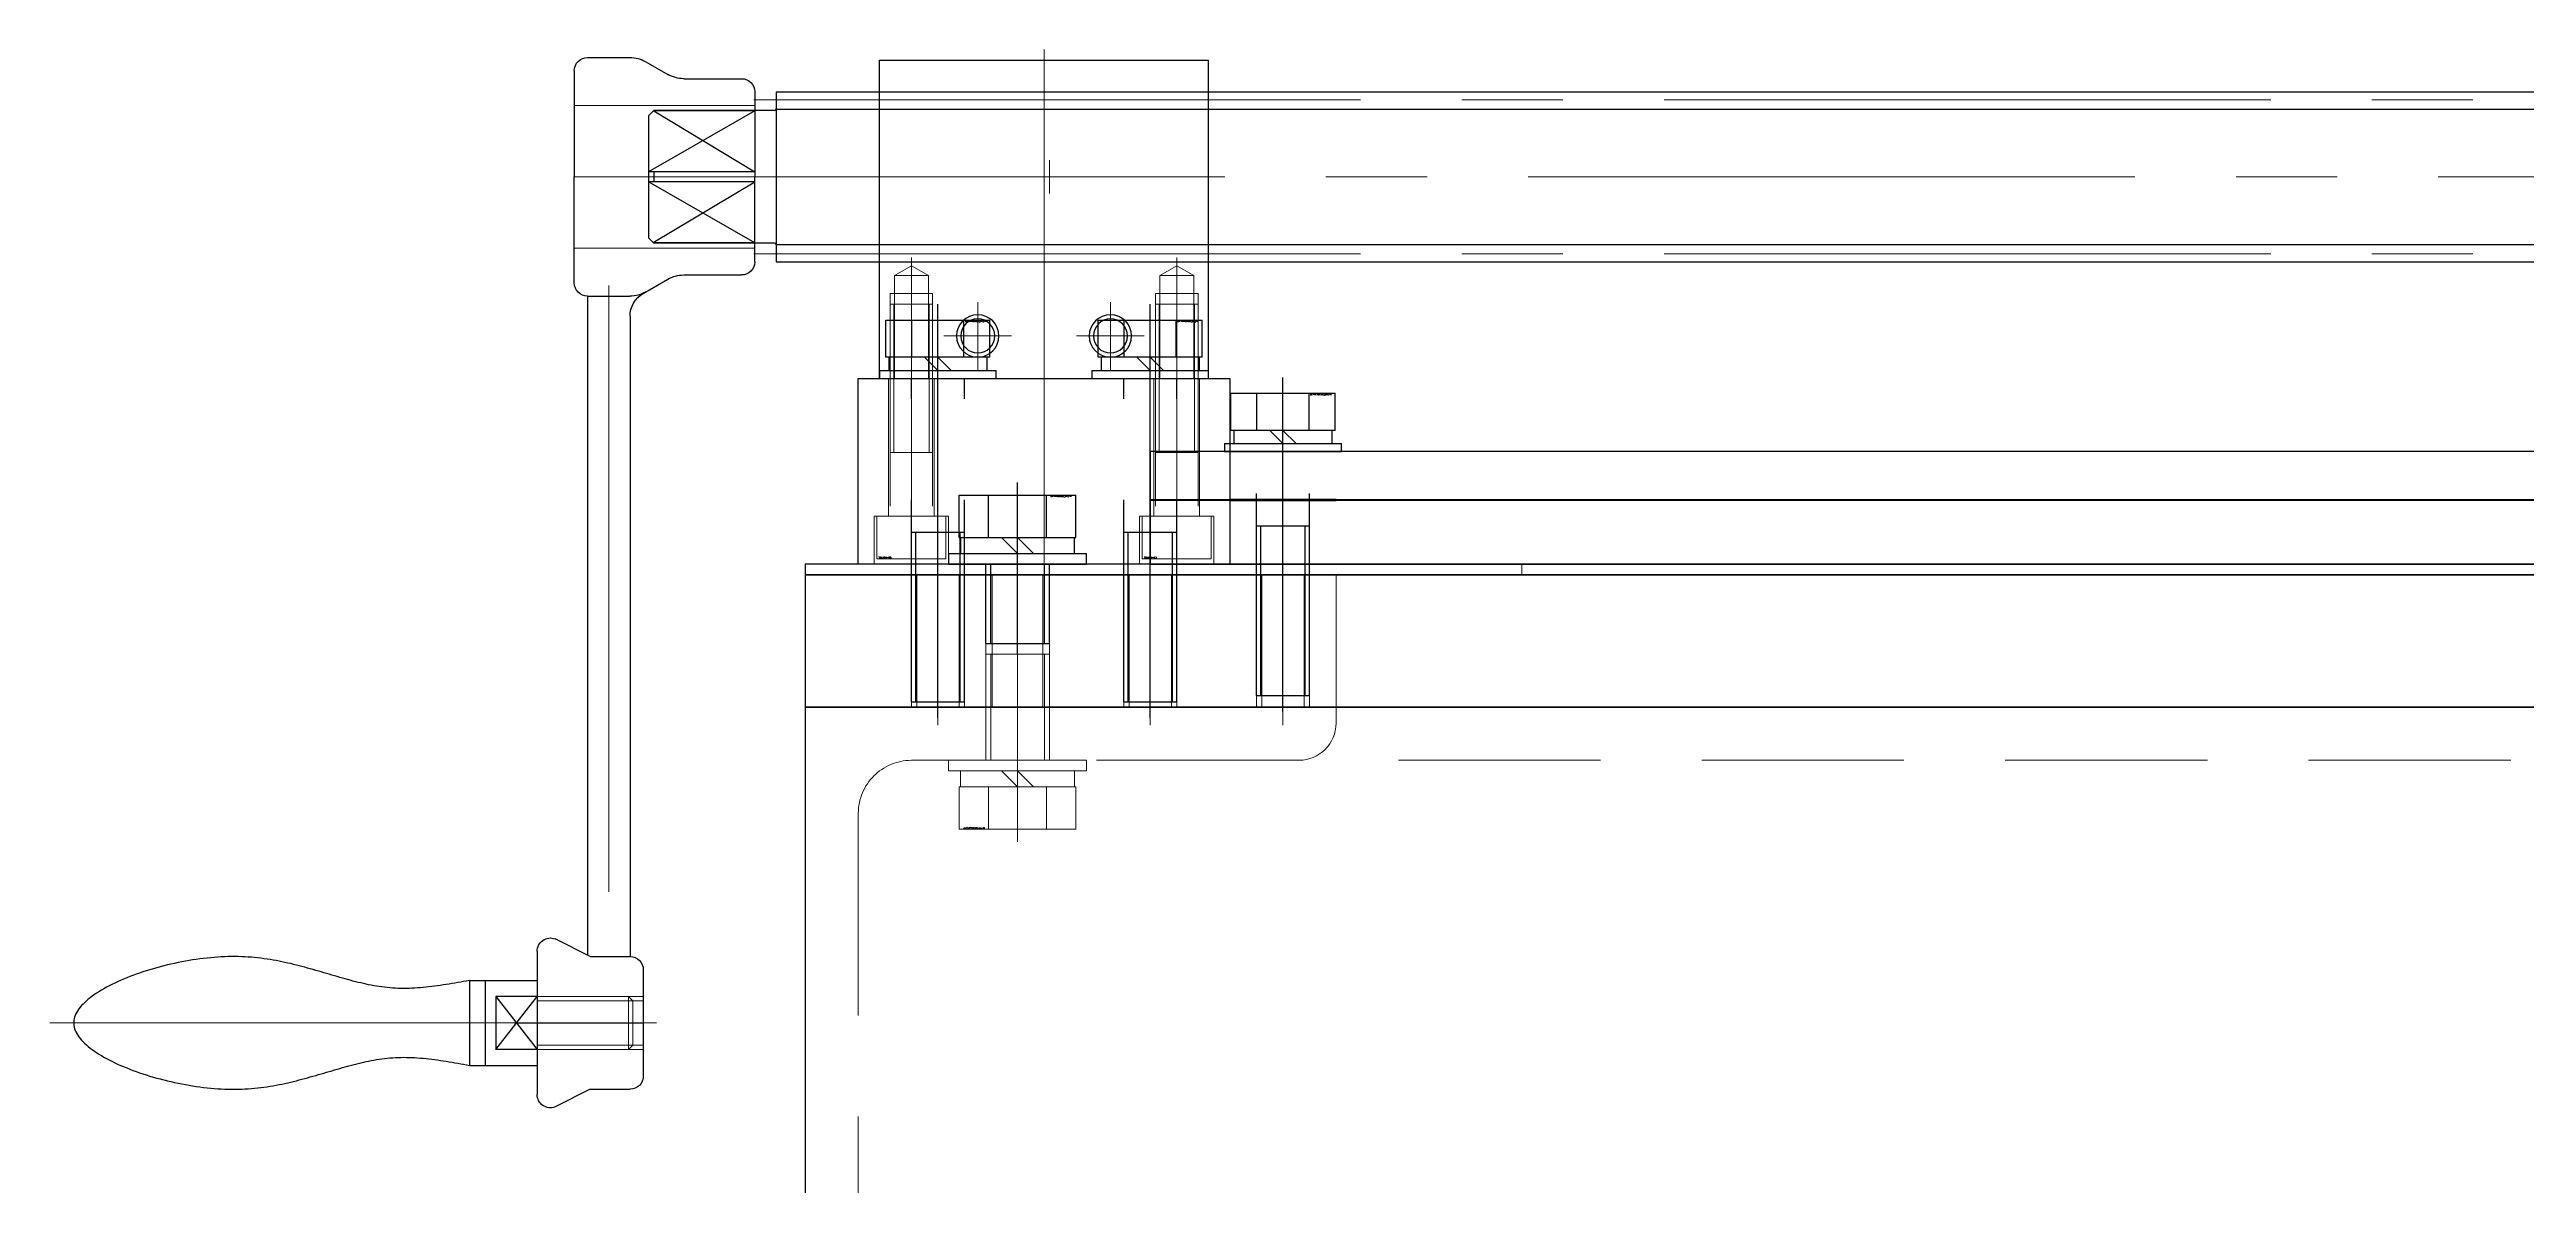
# Model space of a CAD drawing. Header units: millimetres. Extents: x -16130 to 36813, y -8099 to 27484.
# Drawn here: x 22075.5 to 22542.1, y 2218 to 2432.2 of the extents above; entities that cross this region are included whole.
import ezdxf

# ---------------------------------------------------------------- set-up
doc = ezdxf.new("R2010")
doc.units = ezdxf.units.MM
doc.header["$LTSCALE"] = 6
doc.linetypes.add('CENTER2', pattern=[28.575, 19.05, -3.175, 3.175, -3.175])
doc.linetypes.add('HIDDEN', pattern=[9.525, 6.35, -3.175])
doc.layers.add('04_HIDDEN', color=2, linetype='HIDDEN', lineweight=13)
doc.layers.add('05_CENTER', color=4, linetype='CENTER2', lineweight=13)
doc.layers.add('10_DRAFT', color=8, linetype='Continuous', lineweight=0, plot=False)
doc.styles.add('KSS_TXT_L', font='txt.shx', dxfattribs={"height": 3, "bigfont": 'extfont2.shx'})

# ---------------------------------------------------------------- blocks, each defined once
blk = doc.blocks.new('A$C2B834F33_1_1')
at = {"color": 0}
for p, q in [((0, 0), (-100, 0)), ((-100, -3), (-100, 0)), ((0, 0), (0, -100)), ((-93, -10), (-20, -10)), ((-10, -20), (-10, -93)), ((-3, -100), (0, -100))]:
    blk.add_line(p, q, dxfattribs=at)
for centre, radius, start, end in [((-93, -3), 7, 180, 270), ((-20, -20), 10, 0, 90), ((-3, -93), 7, 180, 270)]:
    blk.add_arc(centre, radius, start, end, dxfattribs=at)
blk = doc.blocks.new('A$C59FA16D1_1_1')
at = {"color": 0}
blk.add_lwpolyline([(-1400, 5), (-2750, 5), (-2750, -934), (-1400, -934)], close=True, dxfattribs=at)
at = {"layer": '04_HIDDEN'}
blk.add_line((-1400, -5), (-2657, -5), dxfattribs=at)
at = {"layer": '05_CENTER'}
blk.add_line((-2710, 19.94), (-2710, -20.27), dxfattribs=at)
at = {"layer": '04_HIDDEN', "xscale": -1}
blk.add_blockref('A$C2B834F33_1_1', (-2750, 5), dxfattribs=at)
blk = doc.blocks.new('A$C5D5F10EF_1_1_1')
at = {"color": 0}
blk.add_lwpolyline([(-25, 0), (1345, 0), (1345, 12), (-25, 12)], close=True, dxfattribs=at)
at = {"layer": '05_CENTER'}
blk.add_line((0, -5.17), (0, 17.04), dxfattribs=at)
blk = doc.blocks.new('A$C633B6C2D_1_1')
at = {"color": 0}
blk.add_lwpolyline([(-25, 0), (1345, 0), (1345, 9), (-25, 9)], close=True, dxfattribs=at)
at = {"layer": '05_CENTER'}
blk.add_line((0, -5.17), (0, 14.04), dxfattribs=at)
blk = doc.blocks.new('PCIMRS-10-0.2b_1_1')
at = {"color": 0}
blk.add_lwpolyline([(0, -10), (0.2, -10), (0.2, 10), (0, 10)], close=True, dxfattribs=at)
at = {"layer": '05_CENTER', "color": 0}
for p, q in [((0, 5), (0.2, 5)), ((0, -5), (0.2, -5))]:
    blk.add_line(p, q, dxfattribs=at)
at = {"layer": '10_DRAFT'}
blk.add_line((0, 0), (0.2, 0), dxfattribs=at)
blk = doc.blocks.new('A$C7C5040DC_1_1')
at = {"color": 0, "linetype": 'CENTER2'}
blk.add_line((0, -49), (0, 14), dxfattribs=at)
at = {"color": 0}
for p, q in [((-9.81, 11), (9.81, 11)), ((-9.81, 4), (-9.81, 11)), ((-4.91, 4), (-4.91, 11)), ((4.91, 4), (4.91, 11)), ((9.81, 4), (9.81, 11)), ((-11, 1.5), (11, 1.5)), ((-11, 1.5), (-11, 0)), ((-11, 0), (11, 0)), ((9.81, 4), (-9.81, 4)), ((-9.25, 4), (-9.25, 1.5)), ((0, 1.5), (-2.5, 4)), ((0, 4), (2.5, 1.5)), ((9.25, 1.5), (9.25, 4)), ((11, 0), (11, 1.5))]:
    blk.add_line(p, q, dxfattribs=at)
at = {"color": 0, "linetype": 'HIDDEN'}
for p, q in [((-5, -46), (-5, 0)), ((5, -46), (5, 0)), ((-5, -14), (5, -14)), ((-4.19, -46), (-4.19, -14)), ((4.19, -46), (4.19, -14)), ((-5, -46), (5, -46))]:
    blk.add_line(p, q, dxfattribs=at)
at = {"layer": '10_DRAFT', "style": 'KSS_TXT_L'}
blk.add_text('BT-M10x50L,SW,PW', height=0.3, dxfattribs=at).set_placement((5.16, 10.66))
blk = doc.blocks.new('A$C66333C45_1_1')
for name, p in [('A$C7C5040DC_1_1', (0, 21.2)), ('A$C633B6C2D_1_1', (0, 12.2)), ('A$C5D5F10EF_1_1_1', (0, 0))]:
    blk.add_blockref(name, p)
at = {"color": 4, "rotation": 90}
blk.add_blockref('PCIMRS-10-0.2b_1_1', (0, 12), dxfattribs=at)
blk = doc.blocks.new('A$C59FC4813_1_1_1')
at = {"color": 0}
blk.add_lwpolyline([(150, -30), (1610, -30), (1610, -5), (150, -5)], close=True, dxfattribs=at)
at = {"layer": '04_HIDDEN'}
for p, q in [((184, -30), (184, -5)), ((185.25, -30), (185.25, -5)), ((194.75, -30), (194.75, -5)), ((196, -30), (196, -5)), ((235, -5), (235, -30)), ((236, -5), (236, -30)), ((244, -5), (244, -30)), ((245, -5), (245, -30))]:
    blk.add_line(p, q, dxfattribs=at)
at = {"layer": '05_CENTER'}
for p, q in [((190, -36.08), (190, 1.14)), ((240, -1.61), (240, -33.39))]:
    blk.add_line(p, q, dxfattribs=at)
blk = doc.blocks.new('A$C671645B8_1_1')
at = {"color": 0}
blk.add_lwpolyline([(135, 0), (1595, 0), (1595, 2), (135, 2)], close=True, dxfattribs=at)
at = {"layer": '04_HIDDEN'}
blk.add_line((270, 2), (270, 0), dxfattribs=at)
at = {"layer": '05_CENTER', "color": 9}
for p, q in [((160, -2.71), (160, 4.71)), ((175, -2.71), (175, 4.71)), ((200, -2.71), (200, 4.71))]:
    blk.add_line(p, q, dxfattribs=at)
at = {"layer": '05_CENTER'}
blk.add_line((225, 5.39), (225, -3.39), dxfattribs=at)
blk = doc.blocks.new('A$C437C52AB_1_1')
at = {"color": 0, "linetype": 'CENTER2'}
blk.add_line((0, -17.01), (0, 15.35), dxfattribs=at)
at = {"color": 0}
for p, q in [((-10.97, 13), (10.97, 13)), ((-10.97, 5), (-10.97, 13)), ((-5.48, 5), (-5.48, 13)), ((5.48, 5), (5.48, 13)), ((10.97, 5), (10.97, 13)), ((-10.97, 5), (10.97, 5)), ((-10.75, 5), (-10.75, 2)), ((0, 2), (-3, 5)), ((0, 5), (3, 2)), ((10.75, 2), (10.75, 5)), ((-13, 2), (13, 2)), ((-13, 2), (-13, 0)), ((-13, 0), (13, 0)), ((13, 0), (13, 2))]:
    blk.add_line(p, q, dxfattribs=at)
at = {"color": 0, "linetype": 'HIDDEN'}
for p, q in [((-6, -15), (-6, 0)), ((-5.05, -15), (-5.05, 0)), ((5.05, -15), (5.05, 0)), ((6, -15), (6, 0)), ((-6, -15), (6, -15))]:
    blk.add_line(p, q, dxfattribs=at)
at = {"layer": '10_DRAFT', "style": 'KSS_TXT_L'}
blk.add_text('BT-M12x20L,SW,PW', height=0.3, dxfattribs=at).set_placement((6.19, 12.66))
blk = doc.blocks.new('A$C3D892AFF_1_1')
at = {"color": 0, "linetype": 'CENTER2'}
blk.add_line((0, -22.01), (0, 15.35), dxfattribs=at)
at = {"color": 0}
for p, q in [((-10.97, 13), (10.97, 13)), ((-10.97, 5), (-10.97, 13)), ((-5.48, 5), (-5.48, 13)), ((5.48, 5), (5.48, 13)), ((10.97, 5), (10.97, 13)), ((-10.97, 5), (10.97, 5)), ((-10.75, 5), (-10.75, 2)), ((0, 2), (-3, 5)), ((0, 5), (3, 2)), ((10.75, 2), (10.75, 5)), ((-13, 2), (13, 2)), ((-13, 2), (-13, 0)), ((-13, 0), (13, 0)), ((13, 0), (13, 2))]:
    blk.add_line(p, q, dxfattribs=at)
at = {"color": 0, "linetype": 'HIDDEN'}
for p, q in [((-6, -20), (-6, 0)), ((-5.05, -20), (-5.05, 0)), ((5.05, -20), (5.05, 0)), ((6, -20), (6, 0)), ((-6, -20), (6, -20))]:
    blk.add_line(p, q, dxfattribs=at)
at = {"layer": '10_DRAFT', "style": 'KSS_TXT_L'}
blk.add_text('BT-M12x25L,SW,PW', height=0.3, dxfattribs=at).set_placement((6.19, 12.66))
blk = doc.blocks.new('MTSBNR32a_1_1')
at = {"color": 0}
for p, q in [((-31, 0), (31, 0)), ((-31, 0), (-31, -60)), ((31, 0), (31, -60)), ((-31, -60), (31, -60))]:
    blk.add_line(p, q, dxfattribs=at)
for centre, radius in [((-12.5, -8), 4), ((12.5, -8), 4), ((-12.5, -8), 3.2), ((12.5, -8), 3.2)]:
    blk.add_circle(centre, radius, dxfattribs=at)
at = {"layer": '04_HIDDEN', "color": 0}
for p, q in [((-29, 0), (-29, -16)), ((-28.2, 0), (-28.2, -19.39)), ((-21.8, 0), (-21.8, -19.39)), ((-21, 0), (-21, -16)), ((21, 0), (21, -16)), ((21.8, 0), (21.8, -19.39)), ((28.2, 0), (28.2, -19.39)), ((29, 0), (29, -16)), ((-21, -16), (-29, -16)), ((29, -16), (21, -16)), ((-31, -22), (31, -22)), ((-28.2, -19.39), (-21.8, -19.39)), ((-28.2, -19.39), (-25, -21.23)), ((-21.8, -19.39), (-25, -21.23)), ((21.8, -19.39), (28.2, -19.39)), ((21.8, -19.39), (25, -21.23)), ((28.2, -19.39), (25, -21.23)), ((-31, -25.25), (31, -25.25)), ((-31, -50.75), (31, -50.75)), ((-31, -54), (31, -54))]:
    blk.add_line(p, q, dxfattribs=at)
at = {"layer": '05_CENTER', "color": 0}
for p, q in [((-25, 2.37), (-25, -22.82)), ((0, 0), (0, -62)), ((25, 2.37), (25, -22.82)), ((-12.5, -1.62), (-12.5, -14.38)), ((12.5, -1.62), (12.5, -14.38)), ((-18.88, -8), (-6.12, -8)), ((18.88, -8), (6.12, -8)), ((-31, -23.5), (31, -23.5)), ((-31, -52.5), (31, -52.5))]:
    blk.add_line(p, q, dxfattribs=at)
at = {"layer": '10_DRAFT'}
blk.add_line((-31, -38), (31, -38), dxfattribs=at)
blk = doc.blocks.new('A$C413F7D6B_1_1')
at = {"color": 0, "linetype": 'CENTER2'}
blk.add_line((0, -41.5), (0, 9.5), dxfattribs=at)
at = {"color": 0}
for p, q in [((6.5, 8), (-6.5, 8)), ((-6.5, 8), (-6.5, 0)), ((6.5, 0), (6.5, 8)), ((6.5, 0), (-6.5, 0))]:
    blk.add_line(p, q, dxfattribs=at)
at = {"color": 0, "linetype": 'HIDDEN'}
for p, q in [((-4, -40), (-4, 0)), ((4, -40), (4, 0)), ((-4, -12), (4, -12)), ((-3.32, -40), (-3.32, -12)), ((3.32, -40), (3.32, -12)), ((-4, -40), (4, -40))]:
    blk.add_line(p, q, dxfattribs=at)
at = {"layer": '10_DRAFT', "style": 'KSS_TXT_L'}
blk.add_text('CS-M8x40L', height=0.3, dxfattribs=at).set_placement((3.8, 7.66))
blk = doc.blocks.new('A$C49136612_1_1')
at = {"color": 0}
blk.add_lwpolyline([(-35, 35), (35, 35), (35, 0), (-35, 0)], close=True, dxfattribs=at)
at = {"layer": '04_HIDDEN'}
for p, q in [((-29.3, 35), (-29.3, 9)), ((-20.7, 35), (-20.7, 9)), ((20.7, 35), (20.7, 9)), ((29.3, 35), (29.3, 9)), ((-32, 9), (-18, 9)), ((-32, 9), (-32, 0)), ((-18, 9), (-18, 0)), ((32, 9), (18, 9)), ((18, 9), (18, 0)), ((32, 9), (32, 0))]:
    blk.add_line(p, q, dxfattribs=at)
at = {"layer": '05_CENTER'}
for p, q in [((-25, 38.52), (-25, -3.86)), ((-20, 41.64), (-20, -6.32)), ((0, 38.86), (0, -4.1)), ((20, 41.64), (20, -6.32)), ((25, 38.52), (25, -3.86))]:
    blk.add_line(p, q, dxfattribs=at)
blk = doc.blocks.new('A$C2008461D_1_1')
at = {"color": 0, "linetype": 'CENTER2'}
blk.add_line((0, -64), (0, 14), dxfattribs=at)
at = {"color": 0}
for p, q in [((-9.81, 11), (9.81, 11)), ((-9.81, 4), (-9.81, 11)), ((-4.91, 4), (-4.91, 11)), ((4.91, 4), (4.91, 11)), ((9.81, 4), (9.81, 11)), ((-11, 1.5), (11, 1.5)), ((-11, 1.5), (-11, 0)), ((9.81, 4), (-9.81, 4)), ((-9.25, 4), (-9.25, 1.5)), ((0, 1.5), (-2.5, 4)), ((0, 4), (2.5, 1.5)), ((9.25, 1.5), (9.25, 4)), ((11, 0), (11, 1.5)), ((-11, 0), (11, 0))]:
    blk.add_line(p, q, dxfattribs=at)
at = {"color": 0, "linetype": 'HIDDEN'}
for p, q in [((-5, -61), (-5, 0)), ((5, -61), (5, 0)), ((-5, -29), (5, -29)), ((-4.19, -61), (-4.19, -29)), ((4.19, -61), (4.19, -29)), ((-5, -61), (5, -61))]:
    blk.add_line(p, q, dxfattribs=at)
at = {"layer": '10_DRAFT', "style": 'KSS_TXT_L'}
blk.add_text('BT-M10x65L,SW,PW', height=0.3, dxfattribs=at).set_placement((5.16, 10.66))
blk = doc.blocks.new('A$C50BC2D78_1_1')
at = {"color": 4, "xscale": -1, "rotation": 180}
blk.add_blockref('MTSBNR32a_1_1', (20, 35), dxfattribs=at)
for name, p in [('A$C2008461D_1_1', (0, 35)), ('A$C2008461D_1_1', (40, 35)), ('A$C49136612_1_1', (20, 0))]:
    blk.add_blockref(name, p)
at = {"layer": '04_HIDDEN', "rotation": 180}
for p in [(-5, 9), (45, 9)]:
    blk.add_blockref('A$C413F7D6B_1_1', p, dxfattribs=at)
blk = doc.blocks.new('A$C7D786457_1_1')
at = {"color": 0}
blk.add_lwpolyline([(-40, 0), (60, 0), (60, 25), (-40, 25)], close=True, dxfattribs=at)
at = {"layer": '04_HIDDEN', "color": 9}
for p, q in [((-20, 25), (-20, 0)), ((-19, 25), (-19, 0)), ((-11, 25), (-11, 0)), ((-10, 25), (-10, 0)), ((20, 25), (20, 0)), ((21, 25), (21, 0)), ((29, 25), (29, 0)), ((30, 25), (30, 0))]:
    blk.add_line(p, q, dxfattribs=at)
at = {"layer": '04_HIDDEN'}
for p, q in [((-6, 0), (-6, 25)), ((-4.75, 0), (-4.75, 25)), ((4.75, 0), (4.75, 25)), ((6, 0), (6, 25))]:
    blk.add_line(p, q, dxfattribs=at)
at = {"layer": '05_CENTER', "color": 9}
for p, q in [((-15, 28.39), (-15, -3.39)), ((25, 28.39), (25, -3.39))]:
    blk.add_line(p, q, dxfattribs=at)
at = {"layer": '05_CENTER'}
blk.add_line((0, -6.08), (0, 31.14), dxfattribs=at)
blk = doc.blocks.new('A$C19512809_1_1')
for name, p in [('A$C50BC2D78_1_1', (-15, 27)), ('A$C66333C45_1_1', (50, 27)), ('A$C437C52AB_1_1', (0, 27)), ('A$C671645B8_1_1', (-175, 25)), ('A$C59FC4813_1_1_1', (-190, 30))]:
    blk.add_blockref(name, p)
at = {"layer": '04_HIDDEN'}
blk.add_blockref('A$C7D786457_1_1', (0, 0), dxfattribs=at)
at = {"layer": '04_HIDDEN', "rotation": 180}
blk.add_blockref('A$C3D892AFF_1_1', (0, -10), dxfattribs=at)
blk = doc.blocks.new('MTSRW32a_1_1_1')
at = {"color": 0}
for p, q in [((85, 16), (493, 16)), ((85, 16), (85, -16)), ((493, 16), (493, -16)), ((62, 12.5), (61, 11.5)), ((81, 12.46), (61, 0.97)), ((61, 11.5), (61, -11.5)), ((61.96, 12.46), (81, 0.97)), ((81, 12.46), (61.96, 12.46)), ((62, 12.5), (62, 12.46)), ((84.7, 12.5), (62, 12.5)), ((81, 12.46), (81, 0.97)), ((85, 12.75), (493, 12.75)), ((505, 10), (493, 10)), ((505, 12.5), (522, 12.5)), ((505, 12.5), (505, -12.5)), ((522, 12.5), (522, -12.5)), ((534, 10), (522, 10)), ((534, 12.5), (534, -12.5)), ((534, 12.5), (542, 12.5)), ((544, 10.5), (542, 12.5)), ((542, 12.5), (542, -12.5)), ((544, 10.5), (544, -10.5)), ((81, 0.97), (61, 0.97)), ((62, 0.97), (62, -0.97)), ((81, -0.97), (61, -0.97)), ((81, -12.46), (61, -0.97)), ((61.87, -12.37), (81, -0.97)), ((81, -12.46), (81, -0.97)), ((62, -12.5), (61, -11.5)), ((81, -12.46), (61.96, -12.46)), ((62, -12.5), (62, -12.46)), ((84.7, -12.5), (62, -12.5)), ((85, -12.75), (493, -12.75)), ((505, -10), (493, -10)), ((505, -12.5), (522, -12.5)), ((534, -10), (522, -10)), ((534, -12.5), (542, -12.5)), ((544, -10.5), (542, -12.5)), ((85, -16), (493, -16))]:
    blk.add_line(p, q, dxfattribs=at)
for centre, start, end in [((84.7, 12.8), 270, 0), ((84.7, -12.8), 0, 90)]:
    blk.add_arc(centre, 0.3, start, end, dxfattribs=at)
at = {"layer": '05_CENTER', "color": 0}
for p, q in [((80.84, 14.5), (497.69, 14.5)), ((55.25, 0), (547.9, 0)), ((80.84, -14.5), (497.16, -14.5))]:
    blk.add_line(p, q, dxfattribs=at)
at = {"layer": '10_DRAFT'}
for p, q in [((139.66, 0), (133.34, 0)), ((136.5, -3.16), (136.5, 3.16)), ((510.66, 0), (504.34, 0))]:
    blk.add_line(p, q, dxfattribs=at)
blk = doc.blocks.new('SCSP20-12c_1_1')
at = {"color": 0}
for p, q in [((-20, -0.5), (-19.5, 0)), ((-0.75, 0), (-19.5, 0)), ((-0.75, 0), (-0.75, -12)), ((19.5, 0), (0.75, 0)), ((0.75, 0), (0.75, -12)), ((20, -0.5), (19.5, 0)), ((-0.75, -0.5), (-20, -0.5)), ((-20, -0.5), (-20, -11.5)), ((20, -0.5), (0.75, -0.5)), ((20, -0.5), (20, -11.5)), ((-0.75, -11.5), (-20, -11.5)), ((-20, -11.5), (-19.5, -12)), ((-0.75, -12), (-19.5, -12)), ((20, -11.5), (0.75, -11.5)), ((19.5, -12), (0.75, -12)), ((20, -11.5), (19.5, -12))]:
    blk.add_line(p, q, dxfattribs=at)
for centre, major_axis, ratio, start_param, end_param in [((-14.28, -6), (0, 2.5), 0.832084, 0, 3.141593), ((-14.28, -6), (0, 2.15), 0.850489, 6.283185, 9.424778), ((-14.28, -6), (-2.98, 0), 0.838869, 7.853982, 10.995574), ((-14.28, -6), (-2.49, 0), 0.865015, 7.853982, 10.995574), ((14.28, -6), (-6.68, 0), 0.673298, 4.712389, 7.853982), ((14.28, -6), (0, 4.5), 0.73708, 3.141593, 6.283185)]:
    blk.add_ellipse(centre, major_axis=major_axis, ratio=ratio, start_param=start_param, end_param=end_param, dxfattribs=at)
at = {"layer": '04_HIDDEN', "color": 0}
for p, q in [((-10.5, 0), (-10, -0.5)), ((10.5, 0), (10, -0.5)), ((-14.28, -3.5), (-0.75, -3.5)), ((-14.28, -3.85), (-0.75, -3.85)), ((-10, -0.5), (-10, -11.5)), ((0.75, -3.25), (7, -3.25)), ((7, -1.5), (14.28, -1.5)), ((7, -1.5), (7, -10.5)), ((10, -0.5), (10, -11.5)), ((-14.28, -8.15), (-0.75, -8.15)), ((-14.28, -8.5), (-0.75, -8.5)), ((0.75, -8.75), (7, -8.75)), ((-10, -11.5), (-10.5, -12)), ((7, -10.5), (14.28, -10.5)), ((10, -11.5), (10.5, -12))]:
    blk.add_line(p, q, dxfattribs=at)
at = {"layer": '05_CENTER', "color": 0}
blk.add_line((-18, -6), (18.84, -6), dxfattribs=at)
at = {"layer": '10_DRAFT'}
blk.add_line((0, 0), (0, -12), dxfattribs=at)
blk = doc.blocks.new('WSJP30-25-2a_1_1')
at = {"color": 0}
for points in [[(-3, 12.5), (0, 12.5), (0, 17.5), (-3, 17.5)], [(-3, -12.5), (0, -12.5), (0, -17.5), (-3, -17.5)]]:
    blk.add_lwpolyline(points, close=True, dxfattribs=at)
at = {"layer": '10_DRAFT'}
blk.add_line((-3, 0), (0, 0), dxfattribs=at)
blk = doc.blocks.new('A$C4CEE7416_1_1')
at = {"color": 4, "xscale": -1, "rotation": 270}
blk.add_blockref('SCSP20-12c_1_1', (-2.5, 0), dxfattribs=at)
at = {"color": 4, "rotation": 90}
blk.add_blockref('SCSP20-12c_1_1', (12.5, 0), dxfattribs=at)
at = {"color": 4}
for name, p in [('MTSRW32a_1_1_1', (-507.5, 0)), ('WSJP30-25-2a_1_1', (-0.5, 0))]:
    blk.add_blockref(name, p, dxfattribs=at)
at = {"color": 4, "xscale": -1}
blk.add_blockref('WSJP30-25-2a_1_1', (10.5, 0), dxfattribs=at)
blk = doc.blocks.new('NSCH19a_1_1')
at = {"color": 0}
for p, q in [((151.5, 53.75), (167.5, 53.75)), ((151.5, 53.75), (151.5, 41)), ((167.5, 53.75), (167.5, 41)), ((151.5, 50.8), (167.5, 50.8)), ((154.5, 48.8), (164.5, 41)), ((164.5, 48.8), (154.5, 41)), ((154.5, 48.8), (164.5, 48.8)), ((154.5, 41), (154.5, 48.8)), ((164.5, 41), (164.5, 48.8)), ((159.5, 45.25), (159.5, 21)), ((147, 31), (143.65, 37.63)), ((145.99, 41), (173, 41)), ((151.5, 41), (167.5, 41)), ((172, 31), (175.34, 37.63)), ((-20, 34), (0, 34)), ((20, 34), (0, 34)), ((-22.5, 31.5), (-22.5, 23.53)), ((22.5, 31.5), (146.74, 31.5)), ((22.5, 31.5), (22.5, 23.53)), ((147, 31), (147, 23.5)), ((172, 31), (172, 23.5)), ((26.3, 23.5), (147, 23.5)), ((-21.7, 20.53), (-19.3, 16.39)), ((21.97, 21), (19.3, 16.39)), ((149.5, 21), (169.5, 21)), ((-18.5, 13.39), (-18.5, 2.5)), ((18.5, 13.39), (18.5, 2.5)), ((-16, 0), (0, 0)), ((16, 0), (0, 0))]:
    blk.add_line(p, q, dxfattribs=at)
blk.add_polyline3d([(151.5, 53.75, 0), (151.6, 54.3, 0), (151.69, 54.85, 0), (151.79, 55.4, 0), (151.89, 55.94, 0), (151.98, 56.49, 0), (152.08, 57.04, 0), (152.17, 57.59, 0), (152.26, 58.13, 0), (152.34, 58.68, 0), (152.42, 59.22, 0), (152.5, 59.77, 0), (152.58, 60.31, 0), (152.65, 60.85, 0), (152.71, 61.39, 0), (152.77, 61.93, 0), (152.82, 62.46, 0), (152.87, 63, 0), (152.91, 63.53, 0), (152.95, 64.06, 0), (152.97, 64.59, 0), (152.99, 65.12, 0), (153.01, 65.64, 0), (153.01, 66.16, 0), (153, 66.68, 0), (152.99, 67.2, 0), (152.97, 67.71, 0), (152.93, 68.22, 0), (152.89, 68.73, 0), (152.84, 69.24, 0), (152.79, 69.75, 0), (152.72, 70.25, 0), (152.65, 70.75, 0), (152.57, 71.25, 0), (152.48, 71.75, 0), (152.39, 72.25, 0), (152.29, 72.75, 0), (152.19, 73.24, 0), (152.08, 73.74, 0), (151.97, 74.23, 0), (151.85, 74.73, 0), (151.73, 75.22, 0), (151.6, 75.71, 0), (151.47, 76.21, 0), (151.34, 76.7, 0), (151.2, 77.2, 0), (151.06, 77.69, 0), (150.92, 78.19, 0), (150.78, 78.69, 0), (150.63, 79.19, 0), (150.48, 79.68, 0), (150.33, 80.19, 0), (150.19, 80.69, 0), (150.04, 81.19, 0), (149.89, 81.7, 0), (149.74, 82.21, 0), (149.59, 82.72, 0), (149.44, 83.23, 0), (149.3, 83.74, 0), (149.15, 84.26, 0), (149.01, 84.78, 0), (148.87, 85.31, 0), (148.73, 85.83, 0), (148.6, 86.36, 0), (148.46, 86.9, 0), (148.33, 87.43, 0), (148.21, 87.98, 0), (148.09, 88.52, 0), (147.97, 89.07, 0), (147.86, 89.62, 0), (147.76, 90.18, 0), (147.66, 90.74, 0), (147.56, 91.31, 0), (147.47, 91.88, 0), (147.39, 92.46, 0), (147.31, 93.04, 0), (147.24, 93.63, 0), (147.18, 94.22, 0), (147.13, 94.82, 0), (147.08, 95.43, 0), (147.05, 96.04, 0), (147.02, 96.66, 0), (147, 97.28, 0), (146.99, 97.91, 0), (146.99, 98.55, 0), (147, 99.19, 0), (147.02, 99.84, 0), (147.05, 100.5, 0), (147.09, 101.16, 0), (147.14, 101.83, 0), (147.2, 102.5, 0), (147.27, 103.17, 0), (147.34, 103.85, 0), (147.43, 104.53, 0), (147.53, 105.22, 0), (147.63, 105.9, 0), (147.74, 106.58, 0), (147.86, 107.27, 0), (147.99, 107.95, 0), (148.13, 108.64, 0), (148.27, 109.32, 0), (148.42, 110, 0), (148.58, 110.67, 0), (148.75, 111.35, 0), (148.92, 112.01, 0), (149.1, 112.68, 0), (149.29, 113.34, 0), (149.48, 113.99, 0), (149.68, 114.63, 0), (149.89, 115.27, 0), (150.1, 115.9, 0), (150.32, 116.52, 0), (150.54, 117.14, 0), (150.77, 117.74, 0), (151.01, 118.33, 0), (151.25, 118.91, 0), (151.49, 119.48, 0), (151.74, 120.04, 0), (152, 120.59, 0), (152.26, 121.12, 0), (152.52, 121.64, 0), (152.78, 122.14, 0), (153.06, 122.63, 0), (153.33, 123.1, 0), (153.61, 123.56, 0), (153.89, 124, 0), (154.17, 124.42, 0), (154.46, 124.82, 0), (154.75, 125.21, 0), (155.05, 125.57, 0), (155.34, 125.92, 0), (155.64, 126.24, 0), (155.94, 126.54, 0), (156.24, 126.82, 0), (156.55, 127.08, 0), (156.85, 127.32, 0), (157.16, 127.53, 0), (157.47, 127.72, 0), (157.78, 127.88, 0), (158.09, 128.02, 0), (158.4, 128.13, 0), (158.71, 128.21, 0), (159.03, 128.27, 0), (159.34, 128.3, 0), (159.65, 128.3, 0), (159.97, 128.27, 0), (160.28, 128.21, 0), (160.59, 128.13, 0), (160.9, 128.02, 0), (161.21, 127.88, 0), (161.52, 127.72, 0), (161.83, 127.53, 0), (162.14, 127.32, 0), (162.44, 127.08, 0), (162.75, 126.82, 0), (163.05, 126.54, 0), (163.35, 126.24, 0), (163.65, 125.92, 0), (163.95, 125.57, 0), (164.24, 125.21, 0), (164.53, 124.82, 0), (164.82, 124.42, 0), (165.1, 124, 0), (165.38, 123.56, 0), (165.66, 123.1, 0), (165.94, 122.63, 0), (166.21, 122.14, 0), (166.47, 121.64, 0), (166.74, 121.12, 0), (167, 120.59, 0), (167.25, 120.04, 0), (167.5, 119.48, 0), (167.74, 118.91, 0), (167.98, 118.33, 0), (168.22, 117.74, 0), (168.45, 117.14, 0), (168.67, 116.52, 0), (168.89, 115.9, 0), (169.1, 115.27, 0), (169.31, 114.63, 0), (169.51, 113.99, 0), (169.7, 113.34, 0), (169.89, 112.68, 0), (170.07, 112.01, 0), (170.24, 111.35, 0), (170.41, 110.67, 0), (170.57, 110, 0), (170.72, 109.32, 0), (170.86, 108.64, 0), (171, 107.95, 0), (171.13, 107.27, 0), (171.25, 106.58, 0), (171.36, 105.9, 0), (171.47, 105.22, 0), (171.56, 104.53, 0), (171.65, 103.85, 0), (171.73, 103.17, 0), (171.79, 102.5, 0), (171.85, 101.83, 0), (171.9, 101.16, 0), (171.94, 100.5, 0), (171.97, 99.84, 0), (171.99, 99.19, 0), (172, 98.55, 0), (172, 97.91, 0), (171.99, 97.28, 0), (171.97, 96.66, 0), (171.94, 96.04, 0), (171.91, 95.43, 0), (171.86, 94.82, 0), (171.81, 94.22, 0), (171.75, 93.63, 0), (171.68, 93.04, 0), (171.6, 92.46, 0), (171.52, 91.88, 0), (171.43, 91.31, 0), (171.34, 90.74, 0), (171.24, 90.18, 0), (171.13, 89.62, 0), (171.02, 89.07, 0), (170.9, 88.52, 0), (170.78, 87.98, 0), (170.66, 87.43, 0), (170.53, 86.9, 0), (170.4, 86.36, 0), (170.26, 85.83, 0), (170.12, 85.31, 0), (169.98, 84.78, 0), (169.84, 84.26, 0), (169.69, 83.74, 0), (169.55, 83.23, 0), (169.4, 82.72, 0), (169.25, 82.21, 0), (169.1, 81.7, 0), (168.95, 81.19, 0), (168.81, 80.69, 0), (168.66, 80.19, 0), (168.51, 79.68, 0), (168.36, 79.19, 0), (168.22, 78.69, 0), (168.07, 78.19, 0), (167.93, 77.69, 0), (167.79, 77.2, 0), (167.66, 76.7, 0), (167.52, 76.21, 0), (167.39, 75.71, 0), (167.26, 75.22, 0), (167.14, 74.73, 0), (167.02, 74.23, 0), (166.91, 73.74, 0), (166.8, 73.24, 0), (166.7, 72.75, 0), (166.6, 72.25, 0), (166.51, 71.75, 0), (166.42, 71.25, 0), (166.34, 70.75, 0), (166.27, 70.25, 0), (166.21, 69.75, 0), (166.15, 69.24, 0), (166.1, 68.73, 0), (166.06, 68.22, 0), (166.03, 67.71, 0), (166, 67.2, 0), (165.99, 66.68, 0), (165.98, 66.16, 0), (165.99, 65.64, 0), (166, 65.12, 0), (166.02, 64.59, 0), (166.04, 64.06, 0), (166.08, 63.53, 0), (166.12, 63, 0), (166.17, 62.46, 0), (166.22, 61.93, 0), (166.28, 61.39, 0), (166.34, 60.85, 0), (166.41, 60.31, 0), (166.49, 59.77, 0), (166.57, 59.22, 0), (166.65, 58.68, 0), (166.73, 58.13, 0), (166.82, 57.59, 0), (166.91, 57.04, 0), (167.01, 56.49, 0), (167.1, 55.94, 0), (167.2, 55.4, 0), (167.3, 54.85, 0), (167.4, 54.3, 0), (167.5, 53.75, 0)], dxfattribs=at)
for centre, radius, start, end in [((145.99, 38.5), 2.5, 90, 200.3029), ((173, 38.5), 2.5, 339.6971, 90), ((-20, 31.5), 2.5, 90, 180), ((20, 31.5), 2.5, 0, 90), ((-16.5, 23.53), 6, 180, 210), ((16.5, 23.53), 6, 330, 0), ((26.3, 18.5), 5, 90, 150), ((149.5, 23.5), 2.5, 180, 270), ((169.5, 23.5), 2.5, 270, 0), ((-24.5, 13.39), 6, 0, 30), ((24.5, 13.39), 6, 150, 180), ((-16, 2.5), 2.5, 180, 270), ((16, 2.5), 2.5, 270, 0)]:
    blk.add_arc(centre, radius, start, end, dxfattribs=at)
at = {"layer": '04_HIDDEN', "color": 0}
for p, q in [((154.5, 21), (154.5, 41)), ((155.31, 21), (155.31, 41)), ((163.68, 21), (163.68, 41)), ((164.5, 21), (164.5, 41)), ((-13.44, 34), (-13.44, 0)), ((13.44, 34), (13.44, 0)), ((154.5, 23.81), (164.5, 23.81)), ((155.31, 23), (154.5, 23.81)), ((163.68, 23), (164.5, 23.81)), ((155.31, 23), (163.68, 23))]:
    blk.add_line(p, q, dxfattribs=at)
at = {"layer": '05_CENTER', "color": 0}
for p, q in [((159.5, 18.5), (159.5, 132.86)), ((20.5, 27.5), (149, 27.5))]:
    blk.add_line(p, q, dxfattribs=at)
at = {"layer": '10_DRAFT'}
blk.add_line((0, 34), (0, 0), dxfattribs=at)

msp = doc.modelspace()

# ---------------------------------------------------------------- block references
for name, p in [('A$C59FA16D1_1_1', (24967.87493, 2303.1782)), ('A$C19512809_1_1', (22257.87498, 2308.1782)), ('A$C4CEE7416_1_1', (22634.87355, 2408.1782))]:
    msp.add_blockref(name, p)
at = {"color": 4, "xscale": -1, "rotation": 89.99999999999993}
msp.add_blockref('NSCH19a_1_1', (22208.37352, 2408.1782), dxfattribs=at)

doc.saveas('drawing.dxf')
